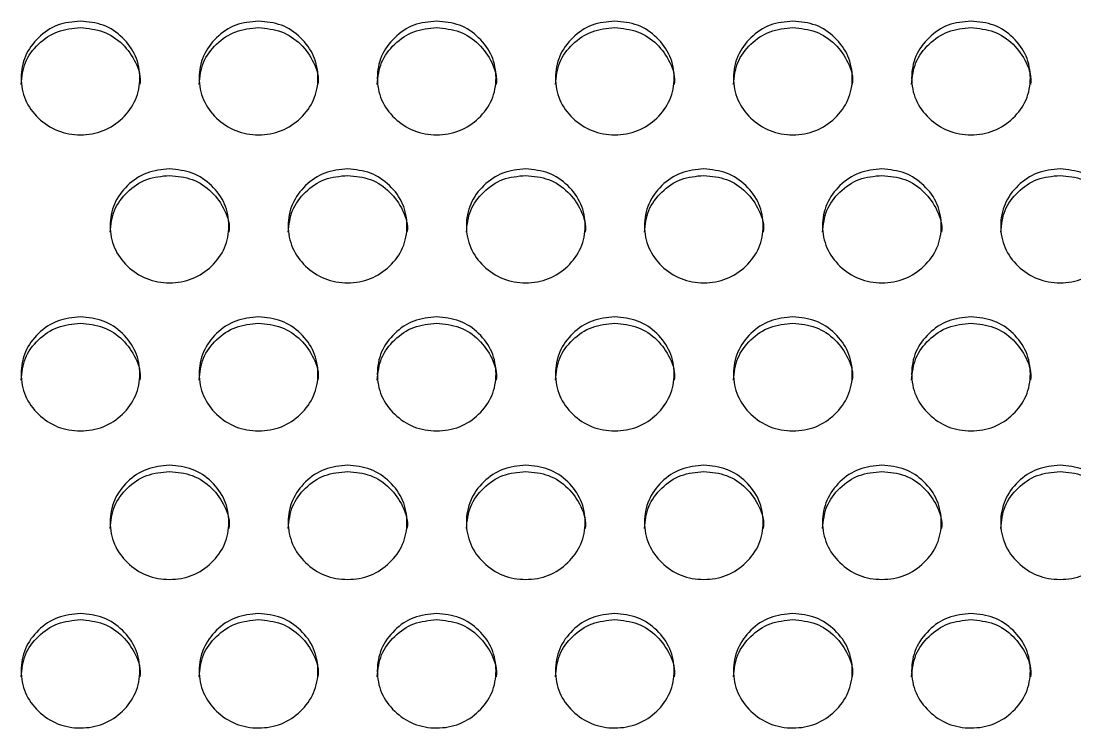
# Model space of a CAD drawing. Header units: millimetres. Extents: x 0.6 to 29.2, y 0.5 to 20.5.
# Drawn here: x 18.1213 to 18.5947, y 11.1408 to 11.4582 of the extents above; entities that cross this region are included whole.
import ezdxf

# ---------------------------------------------------------------- set-up
doc = ezdxf.new("R2010")
doc.units = ezdxf.units.MM

msp = doc.modelspace()

# ---------------------------------------------------------------- linework, layer by layer
for points, knots in [([(18.14802, 11.4582), (18.15153, 11.45786), (18.15855, 11.45717), (18.16731, 11.45111), (18.17344, 11.44278), (18.1753, 11.4327), (18.17344, 11.42262), (18.16731, 11.41423), (18.15855, 11.40836), (18.14802, 11.40657), (18.13748, 11.40836), (18.12872, 11.41423), (18.12259, 11.42262), (18.12073, 11.43269), (18.12259, 11.44278), (18.12872, 11.45111), (18.13748, 11.45719), (18.14451, 11.45787), (18.14802, 11.4582)], [0, 0, 0, 0, 0.062528, 0.12499, 0.187437, 0.249996, 0.312448, 0.375003, 0.437456, 0.500008, 0.562451, 0.625015, 0.68746, 0.750019, 0.81247, 0.875027, 0.937563, 1, 1, 1, 1]), ([(18.12135, 11.4298), (18.12171, 11.43315), (18.12243, 11.43987), (18.12877, 11.44818), (18.13747, 11.45425), (18.1445, 11.45493), (18.14802, 11.45527)], [0, 0, 0, 0, 0.24942, 0.499738, 0.750041, 1, 1, 1, 1]), ([(18.14802, 11.45527), (18.15152, 11.45492), (18.15853, 11.45423), (18.16739, 11.44817), (18.17314, 11.4399), (18.17533, 11.43304), (18.17468, 11.42976), (18.17468, 11.42976)], [0, 0, 0, 0, 0.250093, 0.499869, 0.749513, 0.999554, 1, 1, 1, 1]), ([(18.22802, 11.4582), (18.23153, 11.45786), (18.23855, 11.45717), (18.24731, 11.45111), (18.25344, 11.44278), (18.2553, 11.4327), (18.25344, 11.42262), (18.24731, 11.41423), (18.23855, 11.40836), (18.22802, 11.40657), (18.21748, 11.40836), (18.20872, 11.41423), (18.20259, 11.42262), (18.20073, 11.43269), (18.20259, 11.44278), (18.20872, 11.45111), (18.21748, 11.45719), (18.22451, 11.45787), (18.22802, 11.4582)], [0, 0, 0, 0, 0.062528, 0.12499, 0.187437, 0.249996, 0.312448, 0.375003, 0.437456, 0.500008, 0.562451, 0.625015, 0.68746, 0.750019, 0.81247, 0.875027, 0.937563, 1, 1, 1, 1]), ([(18.20135, 11.4298), (18.20171, 11.43315), (18.20243, 11.43987), (18.20877, 11.44818), (18.21747, 11.45425), (18.2245, 11.45493), (18.22802, 11.45527)], [0, 0, 0, 0, 0.24942, 0.499738, 0.750041, 1, 1, 1, 1]), ([(18.22802, 11.45527), (18.23152, 11.45492), (18.23853, 11.45423), (18.24739, 11.44817), (18.25314, 11.4399), (18.25533, 11.43304), (18.25468, 11.42976), (18.25468, 11.42976)], [0, 0, 0, 0, 0.250094, 0.499869, 0.749513, 0.999554, 1, 1, 1, 1]), ([(18.30802, 11.4582), (18.31153, 11.45786), (18.31855, 11.45717), (18.32731, 11.45111), (18.33344, 11.44278), (18.3353, 11.4327), (18.33344, 11.42262), (18.32731, 11.41423), (18.31855, 11.40836), (18.30802, 11.40657), (18.29748, 11.40836), (18.28872, 11.41423), (18.28259, 11.42262), (18.28073, 11.43269), (18.28259, 11.44278), (18.28872, 11.45111), (18.29748, 11.45719), (18.30451, 11.45787), (18.30802, 11.4582)], [0, 0, 0, 0, 0.062528, 0.12499, 0.187437, 0.249996, 0.312448, 0.375003, 0.437456, 0.500008, 0.562451, 0.625015, 0.68746, 0.750019, 0.81247, 0.875027, 0.937563, 1, 1, 1, 1]), ([(18.28135, 11.4298), (18.28171, 11.43315), (18.28243, 11.43987), (18.28877, 11.44818), (18.29747, 11.45425), (18.3045, 11.45493), (18.30802, 11.45527)], [0, 0, 0, 0, 0.24942, 0.499738, 0.750041, 1, 1, 1, 1]), ([(18.30802, 11.45527), (18.31152, 11.45492), (18.31853, 11.45423), (18.32739, 11.44817), (18.33314, 11.4399), (18.33533, 11.43304), (18.33468, 11.42976), (18.33468, 11.42976)], [0, 0, 0, 0, 0.2500929, 0.4998687, 0.7495133, 0.9995542, 1, 1, 1, 1]), ([(18.38802, 11.4582), (18.39153, 11.45786), (18.39855, 11.45717), (18.40731, 11.45111), (18.41344, 11.44278), (18.4153, 11.4327), (18.41344, 11.42262), (18.40731, 11.41423), (18.39855, 11.40836), (18.38802, 11.40657), (18.37748, 11.40836), (18.36872, 11.41423), (18.36259, 11.42262), (18.36073, 11.43269), (18.36259, 11.44278), (18.36872, 11.45111), (18.37748, 11.45719), (18.38451, 11.45787), (18.38802, 11.4582)], [0, 0, 0, 0, 0.062528, 0.12499, 0.187437, 0.249996, 0.312448, 0.375003, 0.437456, 0.500008, 0.562451, 0.625015, 0.68746, 0.750019, 0.81247, 0.875027, 0.937563, 1, 1, 1, 1]), ([(18.36135, 11.4298), (18.36171, 11.43315), (18.36243, 11.43987), (18.36877, 11.44818), (18.37747, 11.45425), (18.3845, 11.45493), (18.38802, 11.45527)], [0, 0, 0, 0, 0.24942, 0.499738, 0.750041, 1, 1, 1, 1]), ([(18.38802, 11.45527), (18.39152, 11.45492), (18.39853, 11.45423), (18.40739, 11.44817), (18.41314, 11.4399), (18.41533, 11.43304), (18.41468, 11.42976), (18.41468, 11.42976)], [0, 0, 0, 0, 0.2500929, 0.4998691, 0.7495132, 0.9995542, 1, 1, 1, 1]), ([(18.46802, 11.4582), (18.47153, 11.45786), (18.47855, 11.45717), (18.48731, 11.45111), (18.49344, 11.44278), (18.4953, 11.4327), (18.49344, 11.42262), (18.48731, 11.41423), (18.47855, 11.40836), (18.46802, 11.40657), (18.45748, 11.40836), (18.44872, 11.41423), (18.44259, 11.42262), (18.44073, 11.43269), (18.44259, 11.44278), (18.44872, 11.45111), (18.45748, 11.45719), (18.46451, 11.45787), (18.46802, 11.4582)], [0, 0, 0, 0, 0.062528, 0.12499, 0.187437, 0.249996, 0.312448, 0.375003, 0.437456, 0.500007, 0.562452, 0.625015, 0.68746, 0.750019, 0.81247, 0.875027, 0.937563, 1, 1, 1, 1]), ([(18.44135, 11.4298), (18.44171, 11.43315), (18.44243, 11.43987), (18.44877, 11.44818), (18.45747, 11.45425), (18.4645, 11.45493), (18.46802, 11.45527)], [0, 0, 0, 0, 0.24942, 0.499738, 0.750041, 1, 1, 1, 1]), ([(18.46802, 11.45527), (18.47152, 11.45492), (18.47853, 11.45423), (18.48739, 11.44817), (18.49314, 11.4399), (18.49532, 11.43304), (18.49468, 11.42976), (18.49468, 11.42976)], [0, 0, 0, 0, 0.250093, 0.4998685, 0.7495135, 0.9995544, 1, 1, 1, 1]), ([(18.54802, 11.4582), (18.55153, 11.45786), (18.55855, 11.45717), (18.56731, 11.45111), (18.57344, 11.44278), (18.5753, 11.4327), (18.57344, 11.42262), (18.56731, 11.41423), (18.55855, 11.40836), (18.54802, 11.40657), (18.53748, 11.40836), (18.52872, 11.41423), (18.52259, 11.42262), (18.52073, 11.43269), (18.52259, 11.44278), (18.52872, 11.45111), (18.53748, 11.45719), (18.54451, 11.45787), (18.54802, 11.4582)], [0, 0, 0, 0, 0.062528, 0.12499, 0.187437, 0.249996, 0.312448, 0.375003, 0.437455, 0.500007, 0.562451, 0.625015, 0.687459, 0.750019, 0.812469, 0.875027, 0.937563, 1, 1, 1, 1]), ([(18.52135, 11.4298), (18.52171, 11.43315), (18.52243, 11.43987), (18.52877, 11.44818), (18.53747, 11.45425), (18.5445, 11.45493), (18.54802, 11.45527)], [0, 0, 0, 0, 0.24942, 0.499738, 0.750041, 1, 1, 1, 1]), ([(18.54802, 11.45527), (18.55152, 11.45492), (18.55853, 11.45423), (18.56739, 11.44817), (18.57314, 11.4399), (18.57533, 11.43304), (18.57468, 11.42976), (18.57468, 11.42976)], [0, 0, 0, 0, 0.250093, 0.499869, 0.749513, 0.999554, 1, 1, 1, 1]), ([(18.18802, 11.3918), (18.19153, 11.39145), (18.19855, 11.39076), (18.20731, 11.38469), (18.21344, 11.37635), (18.2153, 11.36625), (18.21344, 11.35615), (18.20731, 11.34775), (18.19855, 11.34187), (18.18802, 11.34008), (18.17748, 11.34187), (18.16872, 11.34775), (18.16259, 11.35616), (18.16073, 11.36624), (18.16259, 11.37635), (18.16872, 11.38469), (18.17748, 11.39078), (18.18451, 11.39146), (18.18802, 11.3918)], [0, 0, 0, 0, 0.062528, 0.12499, 0.187436, 0.249996, 0.312448, 0.375003, 0.437456, 0.500008, 0.562452, 0.625016, 0.68746, 0.750019, 0.81247, 0.875027, 0.937563, 1, 1, 1, 1]), ([(18.16135, 11.3634), (18.16171, 11.36676), (18.16243, 11.37348), (18.16877, 11.38181), (18.17747, 11.38789), (18.1845, 11.38857), (18.18802, 11.38891)], [0, 0, 0, 0, 0.249418, 0.499739, 0.750041, 1, 1, 1, 1]), ([(18.18802, 11.38891), (18.19152, 11.38856), (18.19853, 11.38787), (18.20739, 11.3818), (18.21314, 11.37352), (18.21534, 11.36664), (18.21468, 11.36336), (18.21468, 11.36336)], [0, 0, 0, 0, 0.250094, 0.499869, 0.749514, 0.999556, 1, 1, 1, 1]), ([(18.26802, 11.3918), (18.27153, 11.39145), (18.27855, 11.39076), (18.28731, 11.38469), (18.29344, 11.37635), (18.2953, 11.36625), (18.29344, 11.35615), (18.28731, 11.34775), (18.27855, 11.34187), (18.26802, 11.34008), (18.25748, 11.34187), (18.24872, 11.34775), (18.24259, 11.35616), (18.24073, 11.36624), (18.24259, 11.37635), (18.24872, 11.38469), (18.25748, 11.39078), (18.26451, 11.39146), (18.26802, 11.3918)], [0, 0, 0, 0, 0.0625282, 0.1249902, 0.1874364, 0.2499956, 0.3124478, 0.3750032, 0.4374559, 0.5000078, 0.5624517, 0.6250154, 0.68746, 0.7500193, 0.8124699, 0.8750273, 0.937563, 1, 1, 1, 1]), ([(18.24135, 11.3634), (18.24171, 11.36676), (18.24243, 11.37348), (18.24877, 11.38181), (18.25747, 11.38789), (18.2645, 11.38857), (18.26802, 11.38891)], [0, 0, 0, 0, 0.249418, 0.4997386, 0.7500408, 1, 1, 1, 1]), ([(18.26802, 11.38891), (18.27152, 11.38856), (18.27853, 11.38787), (18.28739, 11.3818), (18.29314, 11.37352), (18.29534, 11.36664), (18.29468, 11.36336), (18.29468, 11.36336)], [0, 0, 0, 0, 0.250093, 0.499869, 0.749514, 0.999556, 1, 1, 1, 1]), ([(18.34802, 11.3918), (18.35153, 11.39145), (18.35855, 11.39076), (18.36731, 11.38469), (18.37344, 11.37635), (18.3753, 11.36625), (18.37344, 11.35615), (18.36731, 11.34775), (18.35855, 11.34187), (18.34802, 11.34008), (18.33748, 11.34187), (18.32872, 11.34775), (18.32259, 11.35616), (18.32073, 11.36624), (18.32259, 11.37635), (18.32872, 11.38469), (18.33748, 11.39078), (18.34451, 11.39146), (18.34802, 11.3918)], [0, 0, 0, 0, 0.062528, 0.12499, 0.187437, 0.249996, 0.312448, 0.375003, 0.437456, 0.500008, 0.562452, 0.625016, 0.68746, 0.750019, 0.81247, 0.875027, 0.937563, 1, 1, 1, 1]), ([(18.32135, 11.3634), (18.32171, 11.36676), (18.32243, 11.37348), (18.32877, 11.38181), (18.33747, 11.38789), (18.3445, 11.38857), (18.34802, 11.38891)], [0, 0, 0, 0, 0.249418, 0.499739, 0.750041, 1, 1, 1, 1]), ([(18.34802, 11.38891), (18.35152, 11.38856), (18.35853, 11.38787), (18.36739, 11.3818), (18.37314, 11.37352), (18.37534, 11.36664), (18.37468, 11.36336), (18.37468, 11.36336)], [0, 0, 0, 0, 0.2500938, 0.4998692, 0.7495143, 0.9995565, 1, 1, 1, 1]), ([(18.42802, 11.3918), (18.43153, 11.39145), (18.43855, 11.39076), (18.44731, 11.38469), (18.45344, 11.37635), (18.4553, 11.36625), (18.45344, 11.35615), (18.44731, 11.34775), (18.43855, 11.34187), (18.42802, 11.34008), (18.41748, 11.34187), (18.40872, 11.34775), (18.40259, 11.35616), (18.40073, 11.36624), (18.40259, 11.37635), (18.40872, 11.38469), (18.41748, 11.39078), (18.42451, 11.39146), (18.42802, 11.3918)], [0, 0, 0, 0, 0.062528, 0.12499, 0.187436, 0.249996, 0.312448, 0.375003, 0.437456, 0.500008, 0.562452, 0.625016, 0.68746, 0.750019, 0.81247, 0.875027, 0.937563, 1, 1, 1, 1]), ([(18.40135, 11.3634), (18.40171, 11.36676), (18.40243, 11.37348), (18.40877, 11.38181), (18.41747, 11.38789), (18.4245, 11.38857), (18.42802, 11.38891)], [0, 0, 0, 0, 0.249418, 0.499738, 0.750041, 1, 1, 1, 1]), ([(18.42802, 11.38891), (18.43152, 11.38856), (18.43853, 11.38787), (18.44739, 11.3818), (18.45314, 11.37352), (18.45534, 11.36664), (18.45468, 11.36336), (18.45468, 11.36336)], [0, 0, 0, 0, 0.2500943, 0.4998697, 0.7495141, 0.9995565, 1, 1, 1, 1]), ([(18.50802, 11.3918), (18.51153, 11.39145), (18.51855, 11.39076), (18.52731, 11.38469), (18.53344, 11.37635), (18.5353, 11.36625), (18.53344, 11.35615), (18.52731, 11.34775), (18.51855, 11.34187), (18.50802, 11.34008), (18.49748, 11.34187), (18.48872, 11.34775), (18.48259, 11.35616), (18.48073, 11.36624), (18.48259, 11.37635), (18.48872, 11.38469), (18.49748, 11.39078), (18.50451, 11.39146), (18.50802, 11.3918)], [0, 0, 0, 0, 0.062528, 0.12499, 0.187436, 0.249996, 0.312448, 0.375003, 0.437456, 0.500008, 0.562452, 0.625016, 0.68746, 0.750019, 0.81247, 0.875027, 0.937563, 1, 1, 1, 1]), ([(18.48135, 11.3634), (18.48171, 11.36676), (18.48243, 11.37348), (18.48877, 11.38181), (18.49747, 11.38789), (18.5045, 11.38857), (18.50802, 11.38891)], [0, 0, 0, 0, 0.249418, 0.499738, 0.750041, 1, 1, 1, 1]), ([(18.50802, 11.38891), (18.51152, 11.38856), (18.51853, 11.38787), (18.52739, 11.3818), (18.53314, 11.37352), (18.53534, 11.36664), (18.53468, 11.36336), (18.53468, 11.36336)], [0, 0, 0, 0, 0.250093, 0.49987, 0.749514, 0.999556, 1, 1, 1, 1]), ([(18.58802, 11.3918), (18.59153, 11.39145), (18.59855, 11.39076), (18.60731, 11.38469), (18.61344, 11.37635), (18.6153, 11.36625), (18.61344, 11.35615), (18.60731, 11.34775), (18.59855, 11.34187), (18.58802, 11.34008), (18.57748, 11.34187), (18.56872, 11.34775), (18.56259, 11.35616), (18.56073, 11.36624), (18.56259, 11.37635), (18.56872, 11.38469), (18.57748, 11.39078), (18.58451, 11.39146), (18.58802, 11.3918)], [0, 0, 0, 0, 0.062528, 0.12499, 0.187436, 0.249996, 0.312448, 0.375003, 0.437456, 0.500008, 0.562452, 0.625015, 0.68746, 0.750019, 0.81247, 0.875027, 0.937563, 1, 1, 1, 1]), ([(18.56135, 11.3634), (18.56171, 11.36676), (18.56243, 11.37348), (18.56877, 11.38181), (18.57747, 11.38789), (18.5845, 11.38857), (18.58802, 11.38891)], [0, 0, 0, 0, 0.249418, 0.499739, 0.750041, 1, 1, 1, 1]), ([(18.58802, 11.38891), (18.59152, 11.38856), (18.59853, 11.38787), (18.60739, 11.3818), (18.61314, 11.37352), (18.61534, 11.36664), (18.61468, 11.36336), (18.61468, 11.36336)], [0, 0, 0, 0, 0.250093, 0.499869, 0.749514, 0.999556, 1, 1, 1, 1]), ([(18.14802, 11.32538), (18.15153, 11.32503), (18.15855, 11.32434), (18.16731, 11.31826), (18.17344, 11.30991), (18.1753, 11.29979), (18.17344, 11.28968), (18.16731, 11.28127), (18.15855, 11.27538), (18.14802, 11.27359), (18.13748, 11.27538), (18.12872, 11.28127), (18.12259, 11.28969), (18.12073, 11.29979), (18.12259, 11.30991), (18.12872, 11.31827), (18.13748, 11.32436), (18.14451, 11.32504), (18.14802, 11.32538)], [0, 0, 0, 0, 0.062528, 0.12499, 0.187437, 0.249996, 0.312448, 0.375003, 0.437456, 0.500008, 0.562452, 0.625015, 0.68746, 0.75002, 0.81247, 0.875027, 0.937563, 1, 1, 1, 1]), ([(18.12135, 11.297), (18.12171, 11.30036), (18.12243, 11.30709), (18.12877, 11.31544), (18.13747, 11.32152), (18.1445, 11.32221), (18.14802, 11.32255)], [0, 0, 0, 0, 0.249421, 0.499739, 0.750041, 1, 1, 1, 1]), ([(18.14802, 11.32255), (18.15152, 11.3222), (18.15853, 11.32151), (18.16739, 11.31542), (18.17314, 11.30713), (18.17533, 11.30024), (18.17468, 11.29696), (18.17468, 11.29695)], [0, 0, 0, 0, 0.250093, 0.499869, 0.749514, 0.999555, 1, 1, 1, 1]), ([(18.22802, 11.32538), (18.23153, 11.32503), (18.23855, 11.32434), (18.24731, 11.31826), (18.25344, 11.30991), (18.2553, 11.29979), (18.25344, 11.28968), (18.24731, 11.28127), (18.23855, 11.27538), (18.22802, 11.27359), (18.21748, 11.27538), (18.20872, 11.28127), (18.20259, 11.28969), (18.20073, 11.29979), (18.20259, 11.30991), (18.20872, 11.31827), (18.21748, 11.32436), (18.22451, 11.32504), (18.22802, 11.32538)], [0, 0, 0, 0, 0.062528, 0.12499, 0.187437, 0.249996, 0.312448, 0.375003, 0.437456, 0.500008, 0.562451, 0.625015, 0.68746, 0.75002, 0.81247, 0.875027, 0.937563, 1, 1, 1, 1]), ([(18.20135, 11.297), (18.20171, 11.30036), (18.20243, 11.30709), (18.20877, 11.31544), (18.21747, 11.32152), (18.2245, 11.32221), (18.22802, 11.32255)], [0, 0, 0, 0, 0.24942, 0.499739, 0.750041, 1, 1, 1, 1]), ([(18.22802, 11.32255), (18.23152, 11.3222), (18.23853, 11.32151), (18.24739, 11.31542), (18.25314, 11.30713), (18.25533, 11.30024), (18.25468, 11.29696), (18.25468, 11.29695)], [0, 0, 0, 0, 0.250093, 0.499869, 0.749514, 0.999555, 1, 1, 1, 1]), ([(18.30802, 11.32538), (18.31153, 11.32503), (18.31855, 11.32434), (18.32731, 11.31826), (18.33344, 11.30991), (18.3353, 11.29979), (18.33344, 11.28968), (18.32731, 11.28127), (18.31855, 11.27538), (18.30802, 11.27359), (18.29748, 11.27538), (18.28872, 11.28127), (18.28259, 11.28969), (18.28073, 11.29979), (18.28259, 11.30991), (18.28872, 11.31827), (18.29748, 11.32436), (18.30451, 11.32504), (18.30802, 11.32538)], [0, 0, 0, 0, 0.062528, 0.12499, 0.187437, 0.249996, 0.312448, 0.375003, 0.437456, 0.500008, 0.562452, 0.625015, 0.68746, 0.750019, 0.81247, 0.875027, 0.937563, 1, 1, 1, 1]), ([(18.28135, 11.297), (18.28171, 11.30036), (18.28243, 11.30709), (18.28877, 11.31544), (18.29747, 11.32152), (18.3045, 11.32221), (18.30802, 11.32255)], [0, 0, 0, 0, 0.24942, 0.499739, 0.750041, 1, 1, 1, 1]), ([(18.30802, 11.32255), (18.31152, 11.3222), (18.31853, 11.32151), (18.32739, 11.31542), (18.33314, 11.30713), (18.33533, 11.30024), (18.33468, 11.29696), (18.33468, 11.29695)], [0, 0, 0, 0, 0.250093, 0.499869, 0.749514, 0.999555, 1, 1, 1, 1]), ([(18.38802, 11.32538), (18.39153, 11.32503), (18.39855, 11.32434), (18.40731, 11.31826), (18.41344, 11.30991), (18.4153, 11.29979), (18.41344, 11.28968), (18.40731, 11.28127), (18.39855, 11.27538), (18.38802, 11.27359), (18.37748, 11.27538), (18.36872, 11.28127), (18.36259, 11.28969), (18.36073, 11.29979), (18.36259, 11.30991), (18.36872, 11.31827), (18.37748, 11.32436), (18.38451, 11.32504), (18.38802, 11.32538)], [0, 0, 0, 0, 0.062528, 0.12499, 0.187437, 0.249996, 0.312448, 0.375003, 0.437456, 0.500008, 0.562452, 0.625015, 0.68746, 0.750019, 0.81247, 0.875027, 0.937563, 1, 1, 1, 1]), ([(18.36135, 11.297), (18.36171, 11.30036), (18.36243, 11.30709), (18.36877, 11.31544), (18.37747, 11.32152), (18.3845, 11.32221), (18.38802, 11.32255)], [0, 0, 0, 0, 0.24942, 0.499739, 0.750041, 1, 1, 1, 1]), ([(18.38802, 11.32255), (18.39152, 11.3222), (18.39853, 11.32151), (18.40739, 11.31542), (18.41314, 11.30713), (18.41533, 11.30024), (18.41468, 11.29696), (18.41468, 11.29695)], [0, 0, 0, 0, 0.250093, 0.499869, 0.749514, 0.999555, 1, 1, 1, 1]), ([(18.46802, 11.32538), (18.47153, 11.32503), (18.47855, 11.32434), (18.48731, 11.31826), (18.49344, 11.30991), (18.4953, 11.29979), (18.49344, 11.28968), (18.48731, 11.28127), (18.47855, 11.27538), (18.46802, 11.27359), (18.45748, 11.27538), (18.44872, 11.28127), (18.44259, 11.28969), (18.44073, 11.29979), (18.44259, 11.30991), (18.44872, 11.31827), (18.45748, 11.32436), (18.46451, 11.32504), (18.46802, 11.32538)], [0, 0, 0, 0, 0.062528, 0.12499, 0.187437, 0.249996, 0.312447, 0.375003, 0.437456, 0.500008, 0.562452, 0.625015, 0.68746, 0.750019, 0.81247, 0.875027, 0.937563, 1, 1, 1, 1]), ([(18.44135, 11.297), (18.44171, 11.30036), (18.44243, 11.30709), (18.44877, 11.31544), (18.45747, 11.32152), (18.4645, 11.32221), (18.46802, 11.32255)], [0, 0, 0, 0, 0.24942, 0.499739, 0.750041, 1, 1, 1, 1]), ([(18.46802, 11.32255), (18.47152, 11.3222), (18.47853, 11.32151), (18.48739, 11.31542), (18.49314, 11.30713), (18.49532, 11.30024), (18.49468, 11.29696), (18.49468, 11.29695)], [0, 0, 0, 0, 0.250093, 0.499869, 0.749514, 0.999555, 1, 1, 1, 1]), ([(18.54802, 11.32538), (18.55153, 11.32503), (18.55855, 11.32434), (18.56731, 11.31826), (18.57344, 11.30991), (18.5753, 11.29979), (18.57344, 11.28968), (18.56731, 11.28127), (18.55855, 11.27538), (18.54802, 11.27359), (18.53748, 11.27538), (18.52872, 11.28127), (18.52259, 11.28969), (18.52073, 11.29979), (18.52259, 11.30991), (18.52872, 11.31827), (18.53748, 11.32436), (18.54451, 11.32504), (18.54802, 11.32538)], [0, 0, 0, 0, 0.0625281, 0.1249901, 0.1874364, 0.2499959, 0.3124473, 0.3750032, 0.4374556, 0.5000076, 0.5624514, 0.6250152, 0.6874596, 0.7500194, 0.8124696, 0.8750269, 0.9375631, 1, 1, 1, 1]), ([(18.52135, 11.297), (18.52171, 11.30036), (18.52243, 11.30709), (18.52877, 11.31544), (18.53747, 11.32152), (18.5445, 11.32221), (18.54802, 11.32255)], [0, 0, 0, 0, 0.2494203, 0.4997384, 0.7500414, 1, 1, 1, 1]), ([(18.54802, 11.32255), (18.55152, 11.3222), (18.55853, 11.32151), (18.56739, 11.31542), (18.57314, 11.30713), (18.57533, 11.30024), (18.57468, 11.29696), (18.57468, 11.29695)], [0, 0, 0, 0, 0.2500928, 0.4998688, 0.7495139, 0.9995549, 1, 1, 1, 1]), ([(18.18802, 11.25877), (18.19153, 11.25842), (18.19855, 11.25772), (18.20731, 11.25164), (18.21344, 11.24327), (18.2153, 11.23314), (18.21344, 11.22301), (18.20731, 11.21459), (18.19855, 11.20869), (18.18802, 11.2069), (18.17748, 11.20869), (18.16872, 11.21458), (18.16259, 11.22302), (18.16073, 11.23313), (18.16259, 11.24327), (18.16872, 11.25164), (18.17748, 11.25774), (18.18451, 11.25842), (18.18802, 11.25877)], [0, 0, 0, 0, 0.0625283, 0.1249902, 0.1874365, 0.2499956, 0.3124476, 0.3750029, 0.4374555, 0.5000074, 0.5624512, 0.625015, 0.6874596, 0.7500195, 0.8124698, 0.8750273, 0.9375632, 1, 1, 1, 1]), ([(18.16135, 11.23039), (18.16171, 11.23376), (18.16243, 11.2405), (18.16877, 11.24886), (18.17747, 11.25496), (18.1845, 11.25564), (18.18802, 11.25598)], [0, 0, 0, 0, 0.249419, 0.499739, 0.750041, 1, 1, 1, 1]), ([(18.18802, 11.25598), (18.19152, 11.25563), (18.19853, 11.25494), (18.20739, 11.24885), (18.21314, 11.24054), (18.21534, 11.23365), (18.21468, 11.23036), (18.21468, 11.23035)], [0, 0, 0, 0, 0.250093, 0.499868, 0.749512, 0.999556, 1, 1, 1, 1]), ([(18.26802, 11.25877), (18.27153, 11.25842), (18.27855, 11.25772), (18.28731, 11.25164), (18.29344, 11.24327), (18.2953, 11.23314), (18.29344, 11.22301), (18.28731, 11.21459), (18.27855, 11.20869), (18.26802, 11.2069), (18.25748, 11.20869), (18.24872, 11.21458), (18.24259, 11.22302), (18.24073, 11.23313), (18.24259, 11.24327), (18.24872, 11.25164), (18.25748, 11.25774), (18.26451, 11.25842), (18.26802, 11.25877)], [0, 0, 0, 0, 0.062528, 0.12499, 0.187436, 0.249996, 0.312448, 0.375003, 0.437455, 0.500007, 0.562451, 0.625015, 0.68746, 0.750019, 0.81247, 0.875027, 0.937563, 1, 1, 1, 1]), ([(18.24135, 11.23039), (18.24171, 11.23376), (18.24243, 11.2405), (18.24877, 11.24886), (18.25747, 11.25496), (18.2645, 11.25564), (18.26802, 11.25598)], [0, 0, 0, 0, 0.249419, 0.499739, 0.750041, 1, 1, 1, 1]), ([(18.26802, 11.25598), (18.27152, 11.25563), (18.27853, 11.25494), (18.28739, 11.24885), (18.29314, 11.24054), (18.29534, 11.23365), (18.29468, 11.23036), (18.29468, 11.23035)], [0, 0, 0, 0, 0.250093, 0.499868, 0.749512, 0.999556, 1, 1, 1, 1]), ([(18.34802, 11.25877), (18.35153, 11.25842), (18.35855, 11.25772), (18.36731, 11.25164), (18.37344, 11.24327), (18.3753, 11.23314), (18.37344, 11.22301), (18.36731, 11.21459), (18.35855, 11.20869), (18.34802, 11.2069), (18.33748, 11.20869), (18.32872, 11.21458), (18.32259, 11.22302), (18.32073, 11.23313), (18.32259, 11.24327), (18.32872, 11.25164), (18.33748, 11.25774), (18.34451, 11.25842), (18.34802, 11.25877)], [0, 0, 0, 0, 0.062528, 0.12499, 0.187437, 0.249996, 0.312448, 0.375003, 0.437455, 0.500007, 0.562451, 0.625015, 0.68746, 0.750019, 0.81247, 0.875027, 0.937563, 1, 1, 1, 1]), ([(18.32135, 11.23039), (18.32171, 11.23376), (18.32243, 11.2405), (18.32877, 11.24886), (18.33747, 11.25496), (18.3445, 11.25564), (18.34802, 11.25598)], [0, 0, 0, 0, 0.249419, 0.499739, 0.750041, 1, 1, 1, 1]), ([(18.34802, 11.25598), (18.35152, 11.25563), (18.35853, 11.25494), (18.36739, 11.24885), (18.37314, 11.24054), (18.37534, 11.23365), (18.37468, 11.23036), (18.37468, 11.23035)], [0, 0, 0, 0, 0.250093, 0.499868, 0.749512, 0.999556, 1, 1, 1, 1]), ([(18.42802, 11.25877), (18.43153, 11.25842), (18.43855, 11.25772), (18.44731, 11.25164), (18.45344, 11.24327), (18.4553, 11.23314), (18.45344, 11.22301), (18.44731, 11.21459), (18.43855, 11.20869), (18.42802, 11.2069), (18.41748, 11.20869), (18.40872, 11.21458), (18.40259, 11.22302), (18.40073, 11.23313), (18.40259, 11.24327), (18.40872, 11.25164), (18.41748, 11.25774), (18.42451, 11.25842), (18.42802, 11.25877)], [0, 0, 0, 0, 0.062528, 0.12499, 0.187437, 0.249996, 0.312448, 0.375003, 0.437455, 0.500008, 0.562451, 0.625015, 0.68746, 0.75002, 0.81247, 0.875027, 0.937563, 1, 1, 1, 1]), ([(18.40135, 11.23039), (18.40171, 11.23376), (18.40243, 11.2405), (18.40877, 11.24886), (18.41747, 11.25496), (18.4245, 11.25564), (18.42802, 11.25598)], [0, 0, 0, 0, 0.249419, 0.499739, 0.750041, 1, 1, 1, 1]), ([(18.42802, 11.25598), (18.43152, 11.25563), (18.43853, 11.25494), (18.44739, 11.24885), (18.45314, 11.24054), (18.45534, 11.23365), (18.45468, 11.23036), (18.45468, 11.23035)], [0, 0, 0, 0, 0.250094, 0.499868, 0.749512, 0.999556, 1, 1, 1, 1]), ([(18.50802, 11.25877), (18.51153, 11.25842), (18.51855, 11.25772), (18.52731, 11.25164), (18.53344, 11.24327), (18.5353, 11.23314), (18.53344, 11.22301), (18.52731, 11.21459), (18.51855, 11.20869), (18.50802, 11.2069), (18.49748, 11.20869), (18.48872, 11.21458), (18.48259, 11.22302), (18.48073, 11.23313), (18.48259, 11.24327), (18.48872, 11.25164), (18.49748, 11.25774), (18.50451, 11.25842), (18.50802, 11.25877)], [0, 0, 0, 0, 0.062528, 0.12499, 0.187437, 0.249996, 0.312448, 0.375003, 0.437456, 0.500007, 0.562451, 0.625015, 0.68746, 0.75002, 0.81247, 0.875027, 0.937563, 1, 1, 1, 1]), ([(18.48135, 11.23039), (18.48171, 11.23376), (18.48243, 11.2405), (18.48877, 11.24886), (18.49747, 11.25496), (18.5045, 11.25564), (18.50802, 11.25598)], [0, 0, 0, 0, 0.24942, 0.499739, 0.750041, 1, 1, 1, 1]), ([(18.50802, 11.25598), (18.51152, 11.25563), (18.51853, 11.25494), (18.52739, 11.24885), (18.53314, 11.24054), (18.53534, 11.23365), (18.53468, 11.23036), (18.53468, 11.23035)], [0, 0, 0, 0, 0.250093, 0.499868, 0.749512, 0.999556, 1, 1, 1, 1]), ([(18.58802, 11.25877), (18.59153, 11.25842), (18.59855, 11.25772), (18.60731, 11.25164), (18.61344, 11.24327), (18.6153, 11.23314), (18.61344, 11.22301), (18.60731, 11.21459), (18.59855, 11.20869), (18.58802, 11.2069), (18.57748, 11.20869), (18.56872, 11.21458), (18.56259, 11.22302), (18.56073, 11.23313), (18.56259, 11.24327), (18.56872, 11.25164), (18.57748, 11.25774), (18.58451, 11.25842), (18.58802, 11.25877)], [0, 0, 0, 0, 0.062528, 0.12499, 0.187436, 0.249996, 0.312448, 0.375003, 0.437455, 0.500007, 0.562451, 0.625015, 0.687459, 0.750019, 0.81247, 0.875027, 0.937563, 1, 1, 1, 1]), ([(18.56135, 11.23039), (18.56171, 11.23376), (18.56243, 11.2405), (18.56877, 11.24886), (18.57747, 11.25496), (18.5845, 11.25564), (18.58802, 11.25598)], [0, 0, 0, 0, 0.249419, 0.499739, 0.750041, 1, 1, 1, 1]), ([(18.58802, 11.25598), (18.59152, 11.25563), (18.59853, 11.25494), (18.60739, 11.24885), (18.61314, 11.24054), (18.61534, 11.23365), (18.61468, 11.23036), (18.61468, 11.23035)], [0, 0, 0, 0, 0.2500929, 0.4998673, 0.7495122, 0.9995562, 1, 1, 1, 1]), ([(18.14802, 11.19215), (18.15153, 11.1918), (18.15855, 11.1911), (18.16731, 11.18501), (18.17344, 11.17663), (18.1753, 11.16648), (18.17344, 11.15634), (18.16731, 11.1479), (18.15855, 11.142), (18.14802, 11.1402), (18.13748, 11.14199), (18.12872, 11.1479), (18.12259, 11.15635), (18.12073, 11.16648), (18.12259, 11.17663), (18.12872, 11.18501), (18.13748, 11.19112), (18.14451, 11.19181), (18.14802, 11.19215)], [0, 0, 0, 0, 0.0625282, 0.12499, 0.1874368, 0.2499959, 0.3124479, 0.3750031, 0.4374558, 0.5000077, 0.5624516, 0.6250151, 0.68746, 0.7500195, 0.8124699, 0.8750273, 0.9375632, 1, 1, 1, 1]), ([(18.22802, 11.19215), (18.23153, 11.1918), (18.23855, 11.1911), (18.24731, 11.18501), (18.25344, 11.17663), (18.2553, 11.16648), (18.25344, 11.15634), (18.24731, 11.1479), (18.23855, 11.142), (18.22802, 11.1402), (18.21748, 11.14199), (18.20872, 11.1479), (18.20259, 11.15635), (18.20073, 11.16648), (18.20259, 11.17663), (18.20872, 11.18501), (18.21748, 11.19112), (18.22451, 11.19181), (18.22802, 11.19215)], [0, 0, 0, 0, 0.0625283, 0.12499, 0.1874367, 0.2499959, 0.3124479, 0.375003, 0.4374557, 0.5000076, 0.5624516, 0.6250151, 0.68746, 0.7500194, 0.8124698, 0.8750273, 0.9375632, 1, 1, 1, 1]), ([(18.30802, 11.19215), (18.31153, 11.1918), (18.31855, 11.1911), (18.32731, 11.18501), (18.33344, 11.17663), (18.3353, 11.16648), (18.33344, 11.15634), (18.32731, 11.1479), (18.31855, 11.142), (18.30802, 11.1402), (18.29748, 11.14199), (18.28872, 11.1479), (18.28259, 11.15635), (18.28073, 11.16648), (18.28259, 11.17663), (18.28872, 11.18501), (18.29748, 11.19112), (18.30451, 11.19181), (18.30802, 11.19215)], [0, 0, 0, 0, 0.062528, 0.12499, 0.187437, 0.249996, 0.312448, 0.375003, 0.437456, 0.500008, 0.562452, 0.625015, 0.68746, 0.750019, 0.81247, 0.875027, 0.937563, 1, 1, 1, 1]), ([(18.38802, 11.19215), (18.39153, 11.1918), (18.39855, 11.1911), (18.40731, 11.18501), (18.41344, 11.17663), (18.4153, 11.16648), (18.41344, 11.15634), (18.40731, 11.1479), (18.39855, 11.142), (18.38802, 11.1402), (18.37748, 11.14199), (18.36872, 11.1479), (18.36259, 11.15635), (18.36073, 11.16648), (18.36259, 11.17663), (18.36872, 11.18501), (18.37748, 11.19112), (18.38451, 11.19181), (18.38802, 11.19215)], [0, 0, 0, 0, 0.062528, 0.12499, 0.187437, 0.249996, 0.312448, 0.375003, 0.437456, 0.500008, 0.562452, 0.625015, 0.68746, 0.750019, 0.81247, 0.875027, 0.937563, 1, 1, 1, 1]), ([(18.46802, 11.19215), (18.47153, 11.1918), (18.47855, 11.1911), (18.48731, 11.18501), (18.49344, 11.17663), (18.4953, 11.16648), (18.49344, 11.15634), (18.48731, 11.1479), (18.47855, 11.142), (18.46802, 11.1402), (18.45748, 11.14199), (18.44872, 11.1479), (18.44259, 11.15635), (18.44073, 11.16648), (18.44259, 11.17663), (18.44872, 11.18501), (18.45748, 11.19112), (18.46451, 11.19181), (18.46802, 11.19215)], [0, 0, 0, 0, 0.062528, 0.12499, 0.187437, 0.249996, 0.312448, 0.375003, 0.437456, 0.500007, 0.562452, 0.625015, 0.68746, 0.750019, 0.81247, 0.875027, 0.937563, 1, 1, 1, 1]), ([(18.54802, 11.19215), (18.55153, 11.1918), (18.55855, 11.1911), (18.56731, 11.18501), (18.57344, 11.17663), (18.5753, 11.16648), (18.57344, 11.15634), (18.56731, 11.1479), (18.55855, 11.142), (18.54802, 11.1402), (18.53748, 11.14199), (18.52872, 11.1479), (18.52259, 11.15635), (18.52073, 11.16648), (18.52259, 11.17663), (18.52872, 11.18501), (18.53748, 11.19112), (18.54451, 11.19181), (18.54802, 11.19215)], [0, 0, 0, 0, 0.0625281, 0.1249898, 0.1874365, 0.2499956, 0.3124476, 0.3750029, 0.4374555, 0.5000076, 0.5624515, 0.6250148, 0.6874599, 0.7500193, 0.8124697, 0.8750271, 0.9375632, 1, 1, 1, 1]), ([(18.12135, 11.16379), (18.12171, 11.16716), (18.12243, 11.17391), (18.12877, 11.18228), (18.13747, 11.18839), (18.1445, 11.18907), (18.14802, 11.18941)], [0, 0, 0, 0, 0.24942, 0.499739, 0.750041, 1, 1, 1, 1]), ([(18.14802, 11.18941), (18.15152, 11.18907), (18.15853, 11.18837), (18.16739, 11.18227), (18.17314, 11.17395), (18.17533, 11.16704), (18.17468, 11.16375), (18.17468, 11.16374)], [0, 0, 0, 0, 0.250093, 0.499869, 0.749513, 0.999554, 1, 1, 1, 1]), ([(18.20135, 11.16379), (18.20171, 11.16716), (18.20243, 11.17391), (18.20877, 11.18228), (18.21747, 11.18839), (18.2245, 11.18907), (18.22802, 11.18941)], [0, 0, 0, 0, 0.24942, 0.499739, 0.750041, 1, 1, 1, 1]), ([(18.22802, 11.18941), (18.23152, 11.18907), (18.23853, 11.18837), (18.24739, 11.18227), (18.25314, 11.17395), (18.25533, 11.16704), (18.25468, 11.16375), (18.25468, 11.16374)], [0, 0, 0, 0, 0.250093, 0.499868, 0.749513, 0.999554, 1, 1, 1, 1]), ([(18.28135, 11.16379), (18.28171, 11.16716), (18.28243, 11.17391), (18.28877, 11.18228), (18.29747, 11.18839), (18.3045, 11.18907), (18.30802, 11.18941)], [0, 0, 0, 0, 0.24942, 0.499738, 0.750041, 1, 1, 1, 1]), ([(18.30802, 11.18941), (18.31152, 11.18907), (18.31853, 11.18837), (18.32739, 11.18227), (18.33314, 11.17395), (18.33533, 11.16704), (18.33468, 11.16375), (18.33468, 11.16374)], [0, 0, 0, 0, 0.250093, 0.499868, 0.749513, 0.999554, 1, 1, 1, 1]), ([(18.36135, 11.16379), (18.36171, 11.16716), (18.36243, 11.17391), (18.36877, 11.18228), (18.37747, 11.18839), (18.3845, 11.18907), (18.38802, 11.18941)], [0, 0, 0, 0, 0.2494196, 0.4997387, 0.7500414, 1, 1, 1, 1]), ([(18.38802, 11.18941), (18.39152, 11.18907), (18.39853, 11.18837), (18.40739, 11.18227), (18.41314, 11.17395), (18.41533, 11.16704), (18.41468, 11.16375), (18.41468, 11.16374)], [0, 0, 0, 0, 0.250093, 0.499869, 0.749513, 0.999554, 1, 1, 1, 1]), ([(18.44135, 11.16379), (18.44171, 11.16716), (18.44243, 11.17391), (18.44877, 11.18228), (18.45747, 11.18839), (18.4645, 11.18907), (18.46802, 11.18941)], [0, 0, 0, 0, 0.2494196, 0.4997387, 0.7500414, 1, 1, 1, 1]), ([(18.46802, 11.18941), (18.47152, 11.18907), (18.47853, 11.18837), (18.48739, 11.18227), (18.49314, 11.17395), (18.49532, 11.16704), (18.49468, 11.16375), (18.49468, 11.16374)], [0, 0, 0, 0, 0.250093, 0.499868, 0.749513, 0.999554, 1, 1, 1, 1]), ([(18.52135, 11.16379), (18.52171, 11.16716), (18.52243, 11.17391), (18.52877, 11.18228), (18.53747, 11.18839), (18.5445, 11.18907), (18.54802, 11.18941)], [0, 0, 0, 0, 0.24942, 0.499738, 0.750042, 1, 1, 1, 1]), ([(18.54802, 11.18941), (18.55152, 11.18907), (18.55853, 11.18837), (18.56739, 11.18227), (18.57314, 11.17395), (18.57533, 11.16704), (18.57468, 11.16375), (18.57468, 11.16374)], [0, 0, 0, 0, 0.250093, 0.499868, 0.749513, 0.999554, 1, 1, 1, 1])]:
    msp.add_open_spline(points, degree=3, knots=knots)

doc.saveas('drawing.dxf')
